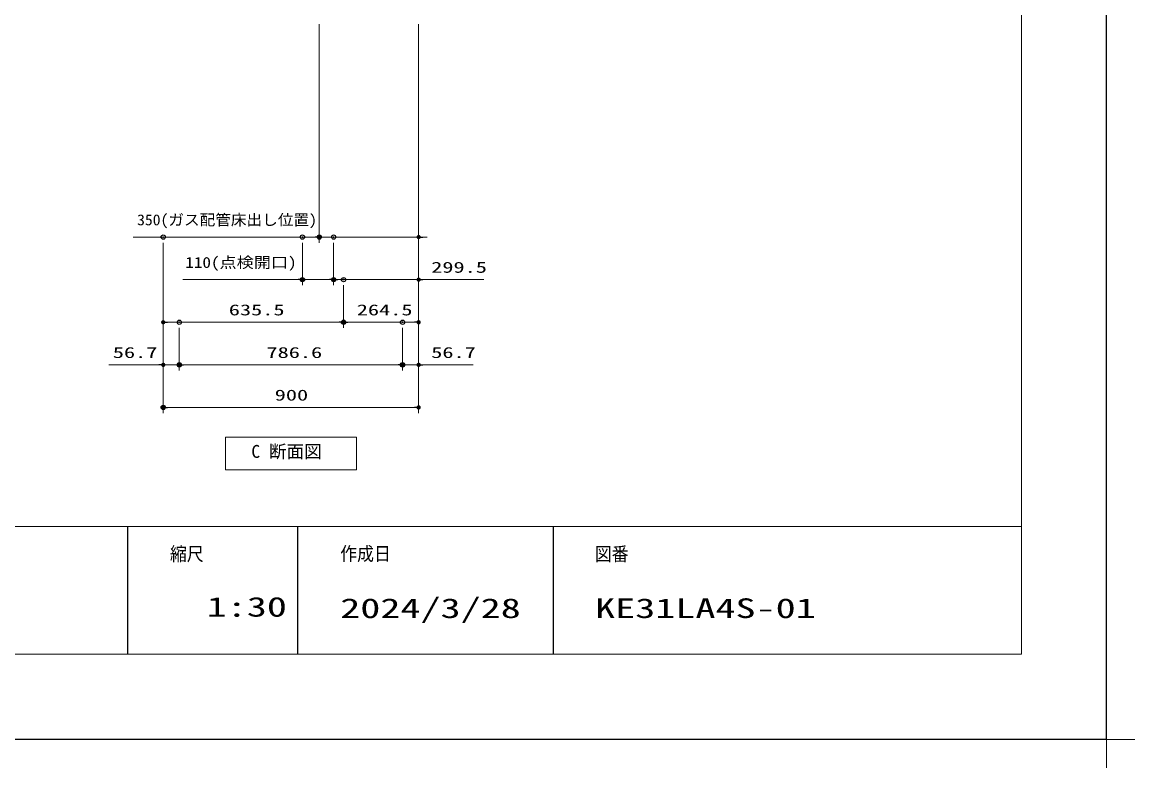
# Model space of a CAD drawing. Units: millimetres, scale not verified. Extents: x -9797 to 9797, y -4555 to 4555.
# Drawn here: x -918 to 3002, y -4555 to -1930 of the extents above; entities that cross this region are included whole.
import ezdxf
from ezdxf.enums import TextEntityAlignment as Align

# ---------------------------------------------------------------- set-up
doc = ezdxf.new("R2010")
doc.units = ezdxf.units.MM
doc.header["$LTSCALE"] = 30
doc.header["$PDMODE"] = 32
doc.header["$PDSIZE"] = 15
for name, color, linetype, lineweight in [('0-0_0', 7, 'Continuous', 25), ('0-2_寸法ﾚｲﾔｰ', 30, 'Continuous', 13), ('0-3_DEFPOINTS', 7, 'Continuous', 25), ('0-5_図面枠', 3, 'Continuous', 15), ('0-9_一般', 7, 'Continuous', 5)]:
    doc.layers.add(name, color=color, linetype=linetype, lineweight=lineweight)
doc.styles.add('ＭＳ ゴシック', font='')
doc.styles.get('ＭＳ ゴシック').set_extended_font_data('MS Gothic')

# ---------------------------------------------------------------- blocks, each defined once
blk = doc.blocks.new('Cdanmenzu')
at = {"layer": '0-5_図面枠'}
blk.add_lwpolyline([(0, 3455.1), (13844.8, 3455.1), (13844.8, 0), (0, 0)], close=True, dxfattribs=at)
at = {"layer": '0-5_図面枠', "style": 'ＭＳ ゴシック'}
blk.add_text('C 断面図', height=1364, dxfattribs=at).set_placement((2739.6, 841.4), align=Align.BOTTOM_LEFT)
blk = doc.blocks.new('_DOT')
at = {"layer": '0-0_0', "color": 30}
blk.add_line((-15, 0), (-30, 0), dxfattribs=at)
for points in [[(0, 0), (-15, 0), (-14.88, 1.88)], [(0, 0), (-14.88, -1.88), (-15, 0)], [(0, 0), (-14.88, 1.88), (-14.53, 3.73)], [(0, 0), (-14.53, -3.73), (-14.88, -1.88)], [(0, 0), (-14.53, 3.73), (-13.95, 5.52)], [(0, 0), (-13.95, -5.52), (-14.53, -3.73)], [(0, 0), (-13.95, 5.52), (-13.14, 7.23)], [(0, 0), (-13.14, -7.23), (-13.95, -5.52)], [(0, 0), (-13.14, 7.23), (-12.14, 8.82)], [(0, 0), (-12.14, -8.82), (-13.14, -7.23)], [(0, 0), (-12.14, 8.82), (-10.93, 10.27)], [(0, 0), (-10.93, -10.27), (-12.14, -8.82)], [(0, 0), (-10.93, 10.27), (-9.56, 11.56)], [(0, 0), (-9.56, -11.56), (-10.93, -10.27)], [(0, 0), (-9.56, 11.56), (-8.04, 12.66)], [(0, 0), (-8.04, -12.66), (-9.56, -11.56)], [(0, 0), (-8.04, 12.66), (-6.39, 13.57)], [(0, 0), (-6.39, -13.57), (-8.04, -12.66)], [(0, 0), (-6.39, 13.57), (-4.64, 14.27)], [(0, 0), (-4.64, -14.27), (-6.39, -13.57)], [(0, 0), (-4.64, 14.27), (-2.81, 14.73)], [(0, 0), (-2.81, -14.73), (-4.64, -14.27)], [(0, 0), (-2.81, 14.73), (-0.94, 14.97)], [(0, 0), (-0.94, -14.97), (-2.81, -14.73)], [(0, 0), (-0.94, 14.97), (0.94, 14.97)], [(0, 0), (0.94, -14.97), (-0.94, -14.97)], [(0, 0), (0.94, 14.97), (2.81, 14.73)], [(0, 0), (2.81, 14.73), (4.64, 14.27)], [(0, 0), (4.64, 14.27), (6.39, 13.57)], [(0, 0), (6.39, 13.57), (8.04, 12.66)], [(0, 0), (8.04, 12.66), (9.56, 11.56)], [(0, 0), (9.56, 11.56), (10.93, 10.27)], [(0, 0), (10.93, 10.27), (12.14, 8.82)], [(0, 0), (12.14, 8.82), (13.14, 7.23)], [(0, 0), (13.14, 7.23), (13.95, 5.52)], [(0, 0), (13.95, 5.52), (14.53, 3.73)], [(0, 0), (14.53, 3.73), (14.88, 1.88)], [(0, 0), (14.88, 1.88), (15, 0)], [(0, 0), (2.81, -14.73), (0.94, -14.97)], [(0, 0), (4.64, -14.27), (2.81, -14.73)], [(0, 0), (6.39, -13.57), (4.64, -14.27)], [(0, 0), (8.04, -12.66), (6.39, -13.57)], [(0, 0), (9.56, -11.56), (8.04, -12.66)], [(0, 0), (10.93, -10.27), (9.56, -11.56)], [(0, 0), (12.14, -8.82), (10.93, -10.27)], [(0, 0), (13.14, -7.23), (12.14, -8.82)], [(0, 0), (13.95, -5.52), (13.14, -7.23)], [(0, 0), (14.53, -3.73), (13.95, -5.52)], [(0, 0), (14.88, -1.88), (14.53, -3.73)], [(0, 0), (15, 0), (14.88, -1.88)]]:
    blk.add_solid(points, dxfattribs=at)
blk = doc.blocks.new('グループ-13-1')
at = {"layer": '0-9_一般'}
for p, q in [((372249.8, -84177), (372249.8, -80193)), ((370257.8, -82185), (374241.7, -82185))]:
    blk.add_line(p, q, dxfattribs=at)

msp = doc.modelspace()

# ---------------------------------------------------------------- linework, layer by layer
at = {"layer": '0-0_0'}
for p, q in [((-547.23, -3705), (-547.23, -4155)), ((52.77, -3705), (52.77, -4155)), ((952.77, -3705), (952.77, -4155))]:
    msp.add_line(p, q, dxfattribs=at)
at = {"layer": '0-2_寸法ﾚｲﾔｰ'}
for p, q in [((129.07, -1935.93), (129.07, -2705.93)), ((479.07, -1935.93), (479.07, -2705.93)), ((479.07, -1935.93), (479.07, -3305.93)), ((479.07, -1935.93), (479.07, -3155.93)), ((479.07, -1935.93), (479.07, -3005.93)), ((479.07, -1935.93), (479.07, -2855.93)), ((129.07, -2685.93), (-527.22, -2685.93)), ((114.07, -2685.93), (99.07, -2685.93)), ((479.07, -2685.93), (129.07, -2685.93)), ((494.07, -2685.93), (509.07, -2685.93)), ((-420.93, -2705.93), (-420.93, -3305.93)), ((-420.93, -2705.93), (-420.93, -3155.93)), ((-420.93, -2705.93), (-420.93, -3005.93)), ((69.57, -2705.93), (69.57, -2855.93)), ((179.57, -2705.93), (179.57, -2855.93)), ((179.57, -2705.93), (179.57, -2855.93)), ((69.57, -2835.93), (-351.67, -2835.93)), ((54.57, -2835.93), (39.57, -2835.93)), ((179.57, -2835.93), (69.57, -2835.93)), ((164.57, -2835.93), (149.57, -2835.93)), ((479.07, -2835.93), (179.57, -2835.93)), ((194.57, -2835.93), (209.57, -2835.93)), ((214.57, -2855.93), (214.57, -3005.93)), ((214.57, -2855.93), (214.57, -3005.93)), ((479.07, -2835.93), (709.07, -2835.93)), ((494.07, -2835.93), (509.07, -2835.93)), ((-405.93, -2985.93), (199.57, -2985.93)), ((-364.23, -3005.93), (-364.23, -3155.93)), ((-364.23, -3005.93), (-364.23, -3155.93)), ((464.07, -2985.93), (229.57, -2985.93)), ((422.37, -3005.93), (422.37, -3155.93)), ((422.37, -3005.93), (422.37, -3155.93)), ((-420.93, -3135.93), (-612.84, -3135.93)), ((-435.93, -3135.93), (-450.93, -3135.93)), ((-420.93, -3135.93), (-364.23, -3135.93)), ((-349.23, -3135.93), (407.37, -3135.93)), ((-349.23, -3135.93), (-334.23, -3135.93)), ((407.37, -3135.93), (392.37, -3135.93)), ((479.07, -3135.93), (422.37, -3135.93)), ((479.07, -3135.93), (670.97, -3135.93)), ((494.07, -3135.93), (509.07, -3135.93)), ((464.07, -3285.93), (-405.93, -3285.93))]:
    msp.add_line(p, q, dxfattribs=at)
at = {"layer": '0-3_DEFPOINTS'}
for q in [(2902.77, 4455), (-9697.23, -4455)]:
    msp.add_line((2902.77, -4455), q, dxfattribs=at)
for p in [(-420.93, -2685.93), (69.57, -2685.93), (129.07, -2685.93), (179.57, -2685.93), (179.57, -2685.93), (69.57, -2835.93), (179.57, -2835.93), (214.57, -2835.93), (-364.23, -2985.93), (214.57, -2985.93), (422.37, -2985.93), (-364.23, -3135.93), (422.37, -3135.93), (-420.93, -3285.93)]:
    msp.add_point(p, dxfattribs=at)
at = {"layer": '0-5_図面枠'}
msp.add_line((-9397.23, -3705), (2602.77, -3705), dxfattribs=at)
msp.add_lwpolyline([(-9397.23, -4155), (2602.77, -4155), (2602.77, 4155), (-9397.23, 4155)], close=True, dxfattribs=at)

# ---------------------------------------------------------------- block references
at = {"layer": '0-0_0', "xscale": 0.03333333, "yscale": 0.03333333}
msp.add_blockref('Cdanmenzu', (-201.68, -3505.2), dxfattribs=at)
at = {"layer": '0-2_寸法ﾚｲﾔｰ', "xscale": 0.5, "yscale": 0.5}
for p in [(129.07, -2685.93), (69.57, -2835.93), (179.57, -2835.93), (214.57, -2985.93), (479.07, -2985.93), (-420.93, -3135.93), (422.37, -3135.93), (422.37, -3135.93), (479.07, -3285.93)]:
    msp.add_blockref('_DOT', p, dxfattribs=at)
at = {"layer": '0-2_寸法ﾚｲﾔｰ', "xscale": 0.5, "yscale": 0.5, "rotation": 180}
for p in [(479.07, -2685.93), (179.57, -2835.93), (479.07, -2835.93), (-420.93, -2985.93), (214.57, -2985.93), (-364.23, -3135.93), (-364.23, -3135.93), (479.07, -3135.93), (-420.93, -3285.93)]:
    msp.add_blockref('_DOT', p, dxfattribs=at)
at = {"layer": '0-3_DEFPOINTS', "xscale": 0.05, "yscale": 0.05}
msp.add_blockref('グループ-13-1', (-15709.72, -345.75), dxfattribs=at)

# ---------------------------------------------------------------- texts
at = {"layer": '0-2_寸法ﾚｲﾔｰ', "style": 'ＭＳ ゴシック'}
for s, height, width, p in [('350(ガス配管床出し位置)', 38.48, 1.05, (-512.93, -2656.19)), ('110(点検開口)', 38.49, 1.15, (-343.1, -2806.19)), ('299.5', 38.49, 1.5, (523.35, -2823.33)), ('635.5', 38.49, 1.5, (-189.85, -2973.33)), ('264.5', 38.49, 1.5, (261.1, -2973.33)), ('56.7', 38.49, 1.5, (-598.55, -3123.33)), ('786.6', 38.49, 1.5, (-57.15, -3123.33)), ('56.7', 38.49, 1.5, (523.35, -3123.33)), ('900', 38.49, 1.5, (-28.08, -3273.33))]:
    msp.add_text(s, height=height, dxfattribs=dict(at, width=width)).set_placement(p, align=Align.BOTTOM_LEFT)
at = {"layer": '0-5_図面枠', "style": 'ＭＳ ゴシック'}
for s, height, width, p in [('縮尺', 48.39, 0.9, (-397.23, -3840.29)), ('作成日', 48.39, 0.9, (202.77, -3839.73)), ('図番', 48.39, 0.9, (1099.74, -3840.55)), ('1:30', 69.28, 1.5, (-267.8, -4043.47)), ('2024/3/28', 69.28, 1.5, (202.77, -4048.32)), ('KE31LA4S-01', 69.28, 1.5, (1100.77, -4048.32))]:
    msp.add_text(s, height=height, dxfattribs=dict(at, width=width)).set_placement(p, align=Align.BOTTOM_LEFT)

doc.saveas('drawing.dxf')
